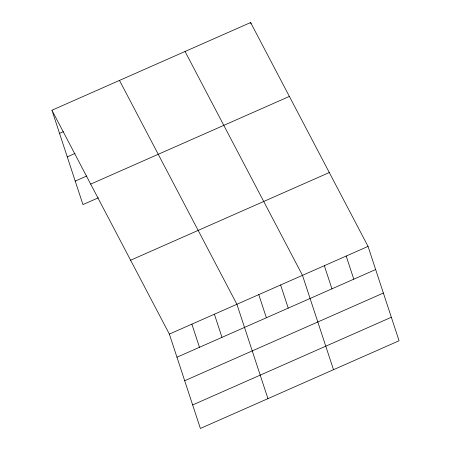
<?xml version="1.0" encoding="UTF-8"?>
<svg xmlns="http://www.w3.org/2000/svg" width="451" height="451" viewBox="0 0 451 451"><rect width="100%" height="100%" fill="white"/><g stroke="black" fill="none" stroke-linecap="round" stroke-linejoin="round"><path stroke-width="0.68" d="M51.933 110.236L250.621 22.55L368.044 246.404L399.067 340.764L200.379 428.45L169.356 334.09L51.933 110.236L82.956 204.596L98.397 197.78M59.538 133.372L63.399 131.664M67.267 156.875L74.984 153.464M75.227 181.088L86.806 175.98M90.679 184.109L289.367 96.424M130.604 260.216L329.292 172.536M169.356 334.09L368.044 246.404M176.961 357.226L375.649 269.54M184.69 380.729L383.378 293.043M192.656 404.947L391.338 317.262M185.051 51.487L302.48 275.341L333.503 369.702M119.487 80.425L236.91 304.278L267.933 398.639M346.188 256.05L353.798 279.186M250.621 22.55L251.055 23.875M324.331 265.695L331.942 288.832M280.623 284.987L288.228 308.123M258.767 294.633L266.372 317.769M214.394 314.212L221.999 337.348M191.878 324.151L199.483 347.287"/></g></svg>
